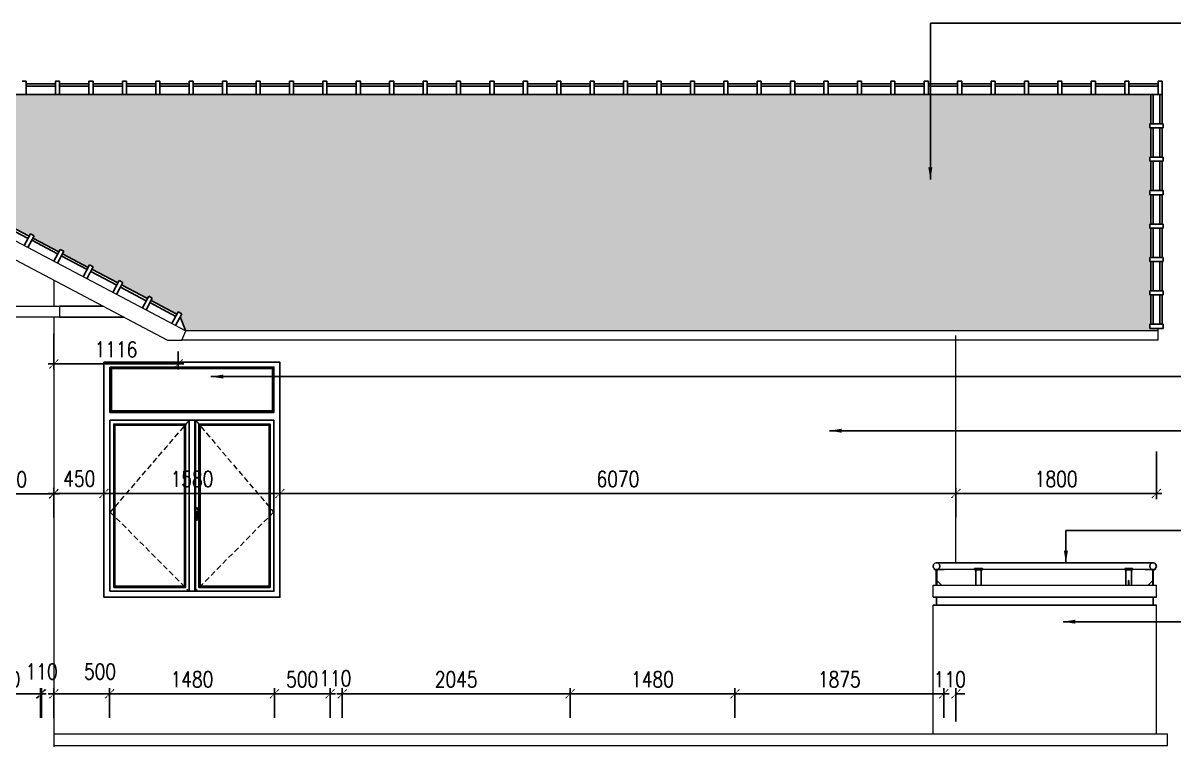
# Model space of a CAD drawing. Header units: millimetres. Extents: x -34806 to 662668, y 63228 to 99452.
# Drawn here: x 329832 to 340167, y 83701 to 90138 of the extents above; entities that cross this region are included whole.
import ezdxf

# ---------------------------------------------------------------- set-up
doc = ezdxf.new("R2010")
doc.units = ezdxf.units.MM
doc.header["$LTSCALE"] = 200
doc.header["$MEASUREMENT"] = 0
doc.header["$PDMODE"] = 3
doc.header["$PDSIZE"] = 50
doc.linetypes.add('HIDDEN', pattern=[0.375, 0.25, -0.125])
doc.layers.get('0').update_dxf_attribs({"color": 95, "linetype": 'CONTINUOUS'})
doc.layers.get('DEFPOINTS').update_dxf_attribs({"linetype": 'CONTINUOUS'})
for name, color, linetype in [('DIM', 1, 'CONTINUOUS'), ('NOITHAT', 32, 'CONTINUOUS'), ('TPTA-Text', 253, 'CONTINUOUS'), ('TPTA-Virtural', 253, 'CONTINUOUS'), ('wood', 254, 'CONTINUOUS')]:
    doc.layers.add(name, color=color, linetype=linetype)
for name, color, linetype, lineweight in [('Interior - Furniture _Pen_No__16', 124, 'CONTINUOUS', 20), ('nep', 4, 'CONTINUOUS', 30), ('thay', 7, 'CONTINUOUS', 18), ('VU', 8, 'HIDDEN', 13)]:
    doc.layers.add(name, color=color, linetype=linetype, lineweight=lineweight)
doc.styles.add('RomanS', font='romans.shx', dxfattribs={"width": 0.8})
doc.dimstyles.new('D1', dxfattribs={"dimtxt": 140, "dimasz": 80, "dimexe": 50, "dimexo": 0, "dimgap": 60, "dimtad": 1, "dimdec": 0, "dimzin": 0, "dimdsep": 46, "dimtxsty": 'RomanS', "dimblk1": 'ARCHTICK', "dimblk2": 'ARCHTICK', "dimsah": 1, "dimcen": 100, "dimdle": 50, "dimclrt": 7, "dimadec": 0, "dimazin": 0, "dimtfac": 0.005, "dimtdec": 0, "dimtix": 1, "dimtofl": 0, "dimtmove": 2, "dimatfit": 3, "dimldrblk": 'ARCHTICK', "dimfxl": 1, "dimtvp": 0.8, "dimtolj": 1, "dimtzin": 0, "dimarcsym": 0})
doc.dimstyles.new('DIM-A3', dxfattribs={"dimscale": 0, "dimtxt": 160, "dimasz": 110, "dimexe": 110, "dimexo": 0, "dimgap": 110, "dimtad": 1, "dimdec": 0, "dimdsep": 46, "dimtxsty": 'RomanS', "dimblk1": 'ARCHTICK', "dimblk2": 'ARCHTICK', "dimsah": 1, "dimcen": 0.09, "dimdle": 110, "dimclrd": 256, "dimclre": 256, "dimclrt": 14, "dimadec": 0, "dimazin": 0, "dimtfac": 1, "dimtdec": 0, "dimtix": 1, "dimtmove": 2, "dimatfit": 3, "dimfxl": 110, "dimtolj": 1, "dimarcsym": 0})

# ---------------------------------------------------------------- blocks, each defined once
blk = doc.blocks.new('_ArchTick')
at = {"layer": 'DIM', "color": 150}
blk.add_lwpolyline([(0.5, 0.5, 0.133, 0, 0), (0, 0, 0, 0.133, 0), (-0.5, -0.5, 0.133, 0.133, 0)], format="xyseb", dxfattribs=at)
blk = doc.blocks.new('*D480')
at = {"layer": 'DEFPOINTS', "color": 0}
for p in [(338099, 84115), (336225, 83900), (338099, 83900)]:
    blk.add_point(p, dxfattribs=at)
at = {"layer": 'DIM', "color": 0, "lineweight": -2}
for p, q in [((336225, 83900), (336225, 84165)), ((338099, 83900), (338099, 84165)), ((336175, 84115), (338149, 84115))]:
    blk.add_line(p, q, dxfattribs=at)
at = {"layer": 'DIM', "color": 0, "lineweight": -2, "xscale": 80, "yscale": 80, "zscale": 80, "rotation": 180}
blk.add_blockref('_ArchTick', (336225, 84115), dxfattribs=at)
at = {"layer": 'DIM', "color": 0, "lineweight": -2, "xscale": 80, "yscale": 80, "zscale": 80}
blk.add_blockref('_ArchTick', (338099, 84115), dxfattribs=at)
at = {"layer": 'DIM', "color": 7, "insert": (337162, 84245), "char_height": 140, "attachment_point": 5, "style": 'RomanS'}
blk.add_mtext('\\A1;1875', dxfattribs=at)
blk = doc.blocks.new('*D481')
at = {"layer": 'DEFPOINTS', "color": 0}
for p in [(332699, 84115), (332699, 83900), (334744, 83900)]:
    blk.add_point(p, dxfattribs=at)
at = {"layer": 'DIM', "color": 0, "lineweight": -2}
for p, q in [((332699, 83900), (332699, 84165)), ((334744, 83900), (334744, 84165)), ((334794, 84115), (332649, 84115))]:
    blk.add_line(p, q, dxfattribs=at)
at = {"layer": 'DIM', "color": 0, "lineweight": -2, "xscale": 80, "yscale": 80, "zscale": 80, "rotation": 180}
blk.add_blockref('_ArchTick', (332699, 84115), dxfattribs=at)
at = {"layer": 'DIM', "color": 0, "lineweight": -2, "xscale": 80, "yscale": 80, "zscale": 80}
blk.add_blockref('_ArchTick', (334744, 84115), dxfattribs=at)
at = {"layer": 'DIM', "color": 7, "insert": (333722, 84245), "char_height": 140, "attachment_point": 5, "style": 'RomanS'}
blk.add_mtext('\\A1;2045', dxfattribs=at)
blk = doc.blocks.new('*D482')
at = {"layer": 'DEFPOINTS', "color": 0}
for p in [(332589, 84115), (332589, 83900), (332699, 83900)]:
    blk.add_point(p, dxfattribs=at)
at = {"layer": 'DIM', "color": 0, "lineweight": -2}
for p, q in [((332589, 83900), (332589, 84165)), ((332699, 83900), (332699, 84165)), ((332589, 84115), (332509, 84115)), ((332699, 84115), (332779, 84115))]:
    blk.add_line(p, q, dxfattribs=at)
at = {"layer": 'DIM', "color": 0, "lineweight": -2, "xscale": 80, "yscale": 80, "zscale": 80}
blk.add_blockref('_ArchTick', (332589, 84115), dxfattribs=at)
at = {"layer": 'DIM', "color": 0, "lineweight": -2, "xscale": 80, "yscale": 80, "zscale": 80, "rotation": 180}
blk.add_blockref('_ArchTick', (332699, 84115), dxfattribs=at)
at = {"layer": 'DIM', "color": 7, "insert": (332637, 84254), "char_height": 140, "attachment_point": 5, "style": 'RomanS'}
blk.add_mtext('\\A1;110', dxfattribs=at)
blk = doc.blocks.new('*D483')
at = {"layer": 'DEFPOINTS', "color": 0}
for p in [(332089, 84115), (332089, 83900), (332589, 83900)]:
    blk.add_point(p, dxfattribs=at)
at = {"layer": 'DIM', "color": 0, "lineweight": -2}
for p, q in [((332089, 83900), (332089, 84165)), ((332589, 83900), (332589, 84165)), ((332639, 84115), (332039, 84115))]:
    blk.add_line(p, q, dxfattribs=at)
at = {"layer": 'DIM', "color": 0, "lineweight": -2, "xscale": 80, "yscale": 80, "zscale": 80, "rotation": 180}
blk.add_blockref('_ArchTick', (332089, 84115), dxfattribs=at)
at = {"layer": 'DIM', "color": 0, "lineweight": -2, "xscale": 80, "yscale": 80, "zscale": 80}
blk.add_blockref('_ArchTick', (332589, 84115), dxfattribs=at)
at = {"layer": 'DIM', "color": 7, "insert": (332339, 84245), "char_height": 140, "attachment_point": 5, "style": 'RomanS'}
blk.add_mtext('\\A1;500', dxfattribs=at)
blk = doc.blocks.new('*D484')
at = {"layer": 'DEFPOINTS', "color": 0}
for p in [(330609, 84115), (330609, 83900), (332089, 83900)]:
    blk.add_point(p, dxfattribs=at)
at = {"layer": 'DIM', "color": 0, "lineweight": -2}
for p, q in [((330609, 83900), (330609, 84165)), ((332089, 83900), (332089, 84165)), ((332139, 84115), (330559, 84115))]:
    blk.add_line(p, q, dxfattribs=at)
at = {"layer": 'DIM', "color": 0, "lineweight": -2, "xscale": 80, "yscale": 80, "zscale": 80, "rotation": 180}
blk.add_blockref('_ArchTick', (330609, 84115), dxfattribs=at)
at = {"layer": 'DIM', "color": 0, "lineweight": -2, "xscale": 80, "yscale": 80, "zscale": 80}
blk.add_blockref('_ArchTick', (332089, 84115), dxfattribs=at)
at = {"layer": 'DIM', "color": 7, "insert": (331349, 84245), "char_height": 140, "attachment_point": 5, "style": 'RomanS'}
blk.add_mtext('\\A1;1480', dxfattribs=at)
blk = doc.blocks.new('*D485')
at = {"layer": 'DEFPOINTS', "color": 0}
for p in [(330109, 84115), (330109, 83900), (330610, 83900)]:
    blk.add_point(p, dxfattribs=at)
at = {"layer": 'DIM', "color": 0, "lineweight": -2}
for p, q in [((330109, 83900), (330109, 84165)), ((330610, 83900), (330610, 84165)), ((330660, 84115), (330059, 84115))]:
    blk.add_line(p, q, dxfattribs=at)
at = {"layer": 'DIM', "color": 0, "lineweight": -2, "xscale": 80, "yscale": 80, "zscale": 80, "rotation": 180}
blk.add_blockref('_ArchTick', (330109, 84115), dxfattribs=at)
at = {"layer": 'DIM', "color": 0, "lineweight": -2, "xscale": 80, "yscale": 80, "zscale": 80}
blk.add_blockref('_ArchTick', (330610, 84115), dxfattribs=at)
at = {"layer": 'DIM', "color": 7, "insert": (330524, 84315), "char_height": 140, "attachment_point": 5, "style": 'RomanS'}
blk.add_mtext('\\A1;500', dxfattribs=at)
blk = doc.blocks.new('*D486')
at = {"layer": 'DEFPOINTS', "color": 0}
for p in [(329999, 84115), (329999, 83900), (330109, 83900)]:
    blk.add_point(p, dxfattribs=at)
at = {"layer": 'DIM', "color": 0, "lineweight": -2}
for p, q in [((329999, 83900), (329999, 84165)), ((330109, 83900), (330109, 84165)), ((329999, 84115), (329919, 84115)), ((330109, 84115), (330189, 84115))]:
    blk.add_line(p, q, dxfattribs=at)
at = {"layer": 'DIM', "color": 0, "lineweight": -2, "xscale": 80, "yscale": 80, "zscale": 80}
blk.add_blockref('_ArchTick', (329999, 84115), dxfattribs=at)
at = {"layer": 'DIM', "color": 0, "lineweight": -2, "xscale": 80, "yscale": 80, "zscale": 80, "rotation": 180}
blk.add_blockref('_ArchTick', (330109, 84115), dxfattribs=at)
at = {"layer": 'DIM', "color": 7, "insert": (329999, 84315), "char_height": 140, "attachment_point": 5, "style": 'RomanS'}
blk.add_mtext('\\A1;110', dxfattribs=at)
blk = doc.blocks.new('*D495')
at = {"layer": 'DEFPOINTS', "color": 0}
for p in [(338209, 84115), (338099, 83900), (338209, 83867)]:
    blk.add_point(p, dxfattribs=at)
at = {"layer": 'DIM', "color": 0, "lineweight": -2}
for p, q in [((338099, 83900), (338099, 84165)), ((338209, 83867), (338209, 84165)), ((338099, 84115), (338019, 84115)), ((338209, 84115), (338289, 84115))]:
    blk.add_line(p, q, dxfattribs=at)
at = {"layer": 'DIM', "color": 0, "lineweight": -2, "xscale": 80, "yscale": 80, "zscale": 80}
blk.add_blockref('_ArchTick', (338099, 84115), dxfattribs=at)
at = {"layer": 'DIM', "color": 0, "lineweight": -2, "xscale": 80, "yscale": 80, "zscale": 80, "rotation": 180}
blk.add_blockref('_ArchTick', (338209, 84115), dxfattribs=at)
at = {"layer": 'DIM', "color": 7, "insert": (338154, 84245), "char_height": 140, "attachment_point": 5, "style": 'RomanS'}
blk.add_mtext('\\A1;110', dxfattribs=at)
blk = doc.blocks.new('*D496')
at = {"layer": 'DEFPOINTS', "color": 0}
for p in [(332139, 85914), (332139, 85698), (338209, 85698)]:
    blk.add_point(p, dxfattribs=at)
at = {"layer": 'DIM', "color": 0, "lineweight": -2}
for p, q in [((338259, 85914), (332089, 85914)), ((332139, 85698), (332139, 85964)), ((338209, 85698), (338209, 85964))]:
    blk.add_line(p, q, dxfattribs=at)
at = {"layer": 'DIM', "color": 0, "lineweight": -2, "xscale": 80, "yscale": 80, "zscale": 80, "rotation": 180}
blk.add_blockref('_ArchTick', (332139, 85914), dxfattribs=at)
at = {"layer": 'DIM', "color": 0, "lineweight": -2, "xscale": 80, "yscale": 80, "zscale": 80}
blk.add_blockref('_ArchTick', (338209, 85914), dxfattribs=at)
at = {"layer": 'DIM', "color": 7, "insert": (335174, 86044), "char_height": 140, "attachment_point": 5, "style": 'RomanS'}
blk.add_mtext('\\A1;6070', dxfattribs=at)
blk = doc.blocks.new('*D497')
at = {"layer": 'DEFPOINTS', "color": 0}
for p in [(330559, 85914), (330559, 85698), (332139, 85698)]:
    blk.add_point(p, dxfattribs=at)
at = {"layer": 'DIM', "color": 0, "lineweight": -2}
for p, q in [((332189, 85914), (330509, 85914)), ((330559, 85698), (330559, 85964)), ((332139, 85698), (332139, 85964))]:
    blk.add_line(p, q, dxfattribs=at)
at = {"layer": 'DIM', "color": 0, "lineweight": -2, "xscale": 80, "yscale": 80, "zscale": 80, "rotation": 180}
blk.add_blockref('_ArchTick', (330559, 85914), dxfattribs=at)
at = {"layer": 'DIM', "color": 0, "lineweight": -2, "xscale": 80, "yscale": 80, "zscale": 80}
blk.add_blockref('_ArchTick', (332139, 85914), dxfattribs=at)
at = {"layer": 'DIM', "color": 7, "insert": (331349, 86044), "char_height": 140, "attachment_point": 5, "style": 'RomanS'}
blk.add_mtext('\\A1;1580', dxfattribs=at)
blk = doc.blocks.new('*D498')
at = {"layer": 'DEFPOINTS', "color": 0}
for p in [(330109, 85914), (330109, 85698), (330559, 85698)]:
    blk.add_point(p, dxfattribs=at)
at = {"layer": 'DIM', "color": 0, "lineweight": -2}
for p, q in [((330609, 85914), (330059, 85914)), ((330109, 85698), (330109, 85964)), ((330559, 85698), (330559, 85964))]:
    blk.add_line(p, q, dxfattribs=at)
at = {"layer": 'DIM', "color": 0, "lineweight": -2, "xscale": 80, "yscale": 80, "zscale": 80, "rotation": 180}
blk.add_blockref('_ArchTick', (330109, 85914), dxfattribs=at)
at = {"layer": 'DIM', "color": 0, "lineweight": -2, "xscale": 80, "yscale": 80, "zscale": 80}
blk.add_blockref('_ArchTick', (330559, 85914), dxfattribs=at)
at = {"layer": 'DIM', "color": 7, "insert": (330337, 86047), "char_height": 140, "attachment_point": 5, "style": 'RomanS'}
blk.add_mtext('\\A1;450', dxfattribs=at)
blk = doc.blocks.new('*D505')
at = {"layer": 'DEFPOINTS', "color": 0}
for p in [(340009, 86290), (338209, 85881), (340009, 85914)]:
    blk.add_point(p, dxfattribs=at)
at = {"layer": 'DIM', "color": 0, "lineweight": -2}
for p, q in [((340009, 86290), (340009, 85864)), ((338159, 85914), (340059, 85914)), ((338209, 85881), (338209, 85964))]:
    blk.add_line(p, q, dxfattribs=at)
at = {"layer": 'DIM', "color": 0, "lineweight": -2, "xscale": 80, "yscale": 80, "zscale": 80, "rotation": 180}
blk.add_blockref('_ArchTick', (338209, 85914), dxfattribs=at)
at = {"layer": 'DIM', "color": 0, "lineweight": -2, "xscale": 80, "yscale": 80, "zscale": 80}
blk.add_blockref('_ArchTick', (340009, 85914), dxfattribs=at)
at = {"layer": 'DIM', "color": 7, "insert": (339109, 86044), "char_height": 140, "attachment_point": 5, "style": 'RomanS'}
blk.add_mtext('\\A1;1800', dxfattribs=at)
blk = doc.blocks.new('*D513')
at = {"layer": 'DEFPOINTS', "color": 0}
for p in [(329339, 84115), (329989, 83900), (329339, 83750)]:
    blk.add_point(p, dxfattribs=at)
at = {"layer": 'DIM', "color": 0, "lineweight": -2}
for p, q in [((329339, 83750), (329339, 84165)), ((329989, 83900), (329989, 84165)), ((330039, 84115), (329289, 84115))]:
    blk.add_line(p, q, dxfattribs=at)
at = {"layer": 'DIM', "color": 0, "lineweight": -2, "xscale": 80, "yscale": 80, "zscale": 80, "rotation": 180}
blk.add_blockref('_ArchTick', (329339, 84115), dxfattribs=at)
at = {"layer": 'DIM', "color": 0, "lineweight": -2, "xscale": 80, "yscale": 80, "zscale": 80}
blk.add_blockref('_ArchTick', (329989, 84115), dxfattribs=at)
at = {"layer": 'DIM', "color": 7, "insert": (329664, 84245), "char_height": 140, "attachment_point": 5, "style": 'RomanS'}
blk.add_mtext('\\A1;650', dxfattribs=at)
blk = doc.blocks.new('*D809')
at = {"layer": 'DEFPOINTS', "color": 0}
for p in [(334744, 84115), (334744, 83900), (336225, 83900)]:
    blk.add_point(p, dxfattribs=at)
at = {"layer": 'DIM', "color": 0, "lineweight": -2}
for p, q in [((334744, 83900), (334744, 84165)), ((336225, 83900), (336225, 84165)), ((336275, 84115), (334694, 84115))]:
    blk.add_line(p, q, dxfattribs=at)
at = {"layer": 'DIM', "color": 0, "lineweight": -2, "xscale": 80, "yscale": 80, "zscale": 80, "rotation": 180}
blk.add_blockref('_ArchTick', (334744, 84115), dxfattribs=at)
at = {"layer": 'DIM', "color": 0, "lineweight": -2, "xscale": 80, "yscale": 80, "zscale": 80}
blk.add_blockref('_ArchTick', (336225, 84115), dxfattribs=at)
at = {"layer": 'DIM', "color": 7, "insert": (335484, 84245), "char_height": 140, "attachment_point": 5, "style": 'RomanS'}
blk.add_mtext('\\A1;1480', dxfattribs=at)
blk = doc.blocks.new('*D817')
at = {"layer": 'DEFPOINTS', "color": 0}
for p in [(329339, 85910), (329339, 85698), (330109, 85698)]:
    blk.add_point(p, dxfattribs=at)
at = {"layer": 'DIM', "color": 0, "lineweight": -2}
for p, q in [((330159, 85910), (329289, 85910)), ((329339, 85698), (329339, 85960)), ((330109, 85698), (330109, 85960))]:
    blk.add_line(p, q, dxfattribs=at)
at = {"layer": 'DIM', "color": 0, "lineweight": -2, "xscale": 80, "yscale": 80, "zscale": 80, "rotation": 180}
blk.add_blockref('_ArchTick', (329339, 85910), dxfattribs=at)
at = {"layer": 'DIM', "color": 0, "lineweight": -2, "xscale": 80, "yscale": 80, "zscale": 80}
blk.add_blockref('_ArchTick', (330109, 85910), dxfattribs=at)
at = {"layer": 'DIM', "color": 7, "insert": (329724, 86040), "char_height": 140, "attachment_point": 5, "style": 'RomanS'}
blk.add_mtext('\\A1;770', dxfattribs=at)
blk = doc.blocks.new('*D819')
at = {"layer": 'DEFPOINTS', "color": 0}
for p in [(330109, 87351), (331225, 87189), (330109, 87077)]:
    blk.add_point(p, dxfattribs=at)
at = {"layer": 'DIM', "color": 0, "lineweight": -2}
for p, q in [((330109, 87351), (330109, 87027)), ((331225, 87189), (331225, 87027)), ((331275, 87077), (330059, 87077))]:
    blk.add_line(p, q, dxfattribs=at)
at = {"layer": 'DIM', "color": 0, "lineweight": -2, "xscale": 80, "yscale": 80, "zscale": 80, "rotation": 180}
blk.add_blockref('_ArchTick', (330109, 87077), dxfattribs=at)
at = {"layer": 'DIM', "color": 0, "lineweight": -2, "xscale": 80, "yscale": 80, "zscale": 80}
blk.add_blockref('_ArchTick', (331225, 87077), dxfattribs=at)
at = {"layer": 'DIM', "color": 7, "insert": (330667, 87207), "char_height": 140, "attachment_point": 5, "style": 'RomanS'}
blk.add_mtext('\\A1;1116', dxfattribs=at)

msp = doc.modelspace()

# ---------------------------------------------------------------- hatches: boundary and pattern name
h = msp.add_hatch()
h.set_pattern_fill('AR-RSHKE', color=256, scale=15, style=0)
h.set_pattern_definition([(0, (-3461.1, -114145.37), (382.5, 180), [90, -75, 105, -45, 135, -60]), (0, (-3371.1, -114137.87), (382.5, 180), [75, -285, 60, -90]), (0, (-3191.1, -114156.62), (382.5, 180), [45, -465]), (90, (-3461.11, -114145.37), (-127.5, 180), [172.5, -547.5]), (90, (-3371.11, -114145.37), (-127.5, 180), [168.75, -551.25]), (90, (-3296.11, -114145.37), (-127.5, 180), [157.5, -562.5]), (90, (-3191.11, -114156.62), (-127.5, 180), [172.5, -547.5]), (90, (-3146.11, -114156.62), (-127.5, 180), [172.5, -547.5]), (90, (-3011.11, -114145.37), (-127.5, 180), [165, -555])])
h.paths.add_polyline_path([(339958, 88296.6), (339949.6, 88296.6), (339949.6, 88333.6), (339958, 88333.6), (339958, 88596.6), (339949.6, 88596.6), (339949.6, 88633.6), (339958, 88633.6), (339958, 88896.6), (339949.6, 88896.6), (339949.6, 88933.6), (339958, 88933.6), (339958, 89196.6), (339949.6, 89196.6), (339949.6, 89233.6), (339958, 89233.6), (339958, 89496.5), (324599.4, 89495.6), (320591.6, 87380.4), (320591.6, 87373.3), (325803.7, 87373.3), (325805.3, 87374.1), (325855.7, 87498.9), (325840.1, 87528.6), (325872.9, 87545.9), (325884.4, 87524), (326116.9, 87646.8), (326105.4, 87668.6), (326138.2, 87685.9), (326149.7, 87664), (326382.3, 87786.8), (326370.7, 87808.6), (326403.5, 87825.9), (326415, 87804.1), (326647.6, 87926.8), (326636, 87948.6), (326668.8, 87965.9), (326680.3, 87944.1), (326912.9, 88066.8), (326901.4, 88088.7), (326934.1, 88106), (326945.7, 88084.1), (327178.2, 88206.9), (327166.7, 88228.7), (327199.4, 88246), (327211, 88224.1), (327443.5, 88346.9), (327432, 88368.7), (327464.8, 88386), (327476.3, 88364.2), (327708.8, 88486.9), (327697.3, 88508.7), (327730.1, 88526), (327741.6, 88504.2), (327974.2, 88626.9), (327962.6, 88648.8), (327995.4, 88666.1), (328006.9, 88644.2), (328239.5, 88767), (328227.9, 88788.8), (328260.7, 88806.1), (328272.2, 88784.2), (328504.8, 88907), (328493.3, 88928.8), (328526, 88946.1), (328549.4, 88901.8), (328572.8, 88946.1), (328605.6, 88928.8), (328594.1, 88907), (328826.6, 88784.2), (328838.1, 88806.1), (328870.9, 88788.8), (328859.4, 88767), (329091.9, 88644.2), (329103.5, 88666.1), (329136.2, 88648.8), (329124.7, 88626.9), (329357.3, 88504.2), (329368.8, 88526), (329401.5, 88508.7), (329390, 88486.9), (329622.6, 88364.2), (329634.1, 88386), (329666.9, 88368.7), (329655.3, 88346.9), (329887.9, 88224.1), (329899.4, 88246), (329932.2, 88228.7), (329920.7, 88206.9), (330153.2, 88084.1), (330164.7, 88106), (330197.5, 88088.7), (330186, 88066.8), (330418.5, 87944.1), (330430, 87965.9), (330462.8, 87948.6), (330451.3, 87926.8), (330683.8, 87804.1), (330695.4, 87825.9), (330728.1, 87808.6), (330716.6, 87786.8), (330949.2, 87664), (330960.7, 87685.9), (330993.4, 87668.6), (330981.9, 87646.8), (331214.5, 87524), (331226, 87545.9), (331258.8, 87528.6), (331243.1, 87498.9), (331293.6, 87374.1), (331295.2, 87373.3), (340024.4, 87373.3), (340024.4, 87396.6), (339949.6, 87396.6), (339949.6, 87433.6), (339958, 87433.6), (339958, 87696.6), (339949.6, 87696.6), (339949.6, 87733.6), (339958, 87733.6), (339958, 87996.6), (339949.6, 87996.6), (339949.6, 88033.6), (339958, 88033.6)])

# ---------------------------------------------------------------- linework, layer by layer
for p, q in [((330159.4, 87596.4), (330551, 87596.4)), ((330159.4, 87496.4), (330740.5, 87496.4)), ((331243.1, 87498.9), (331294.5, 87371.8))]:
    msp.add_line(p, q)
at = {"layer": 'Interior - Furniture _Pen_No__16', "linetype": 'Continuous'}
for p, q in [((339724.4, 85240.7), (339724.4, 85240.6)), ((339724.4, 85240.6), (339724.4, 85237.8))]:
    msp.add_line(p, q, dxfattribs=at)
at = {"layer": 'nep', "ltscale": 0.5}
for p, q in [((331386.4, 85740.9), (331386.4, 85727.1)), ((331386.6, 85726.4), (331388.4, 85722.8)), ((331388.6, 85722.2), (331388.6, 85680.6)), ((331398.8, 85722.2), (331398.8, 85680.6)), ((331400.8, 85726.4), (331398.9, 85722.8)), ((331400.9, 85740.9), (331400.9, 85727.1))]:
    msp.add_line(p, q, dxfattribs=at)
for points in [[(331382.4, 85733.6), (331382.4, 85771.6)], [(331382.4, 85710.1), (331382.4, 85733.6)], [(331404.9, 85771.6), (331404.9, 85710.1)]]:
    msp.add_lwpolyline(points, dxfattribs=at)
msp.add_circle((331393.7, 85740.9), 2.05, dxfattribs=at)
for centre, radius, start, end in [((331393.7, 85771.6), 11.3, 0, 180), ((331393.7, 85710.1), 11.3, 180, 243.1549), ((331393.7, 85740.9), 9.72, 318.25899, 221.74101), ((331393.7, 85740.9), 7.25, 0, 180), ((331387.8, 85727.1), 1.4, 180, 207.19267), ((331393.7, 85740.9), 9.72, 318.25899, 131.74101), ((331387.2, 85722.2), 1.4, 0, 27.19267), ((331393.7, 85680.6), 5.09, 180, 0), ((331400.2, 85722.2), 1.4, 152.80733, 180), ((331393.7, 85710.1), 11.3, 296.8451, 0), ((331399.5, 85727.1), 1.4, 332.80733, 0)]:
    msp.add_arc(centre, radius, start, end, dxfattribs=at)
at = {"layer": 'NOITHAT'}
for p, q in [((329861.4, 89616.9), (329824.4, 89616.9)), ((329861.4, 89496.6), (329861.4, 89616.9)), ((330161.4, 89616.9), (330124.4, 89616.9)), ((330161.4, 89496.6), (330161.4, 89616.9)), ((330461.4, 89616.9), (330424.4, 89616.9)), ((330461.4, 89496.6), (330461.4, 89616.9)), ((330461.4, 89496.6), (330461.4, 89616.9)), ((330761.4, 89616.9), (330724.4, 89616.9)), ((330761.4, 89496.6), (330761.4, 89616.9)), ((331061.4, 89616.9), (331024.4, 89616.9)), ((331061.4, 89496.6), (331061.4, 89616.9)), ((331361.4, 89616.9), (331324.4, 89616.9)), ((331361.4, 89496.6), (331361.4, 89616.9)), ((331661.4, 89616.9), (331624.4, 89616.9)), ((331661.4, 89496.6), (331661.4, 89616.9)), ((331961.4, 89616.9), (331924.4, 89616.9)), ((331961.4, 89496.6), (331961.4, 89616.9)), ((332261.4, 89616.9), (332224.4, 89616.9)), ((332261.4, 89496.6), (332261.4, 89616.9)), ((332561.4, 89616.9), (332524.4, 89616.9)), ((332561.4, 89496.6), (332561.4, 89616.9)), ((332861.4, 89616.9), (332824.4, 89616.9)), ((332861.4, 89496.6), (332861.4, 89616.9)), ((333161.4, 89616.9), (333124.4, 89616.9)), ((333161.4, 89496.6), (333161.4, 89616.9)), ((333461.4, 89616.9), (333424.4, 89616.9)), ((333461.4, 89496.6), (333461.4, 89616.9)), ((333461.4, 89496.6), (333461.4, 89616.9)), ((333761.4, 89616.9), (333724.4, 89616.9)), ((333761.4, 89496.6), (333761.4, 89616.9)), ((334061.4, 89616.9), (334024.4, 89616.9)), ((334061.4, 89496.6), (334061.4, 89616.9)), ((334361.4, 89616.9), (334324.4, 89616.9)), ((334361.4, 89496.6), (334361.4, 89616.9)), ((334661.4, 89616.9), (334624.4, 89616.9)), ((334661.4, 89496.6), (334661.4, 89616.9)), ((334961.4, 89616.9), (334924.4, 89616.9)), ((334961.4, 89496.6), (334961.4, 89616.9)), ((335261.4, 89616.9), (335224.4, 89616.9)), ((335261.4, 89496.6), (335261.4, 89616.9)), ((335561.4, 89616.9), (335524.4, 89616.9)), ((335561.4, 89496.6), (335561.4, 89616.9)), ((335861.4, 89616.9), (335824.4, 89616.9)), ((335861.4, 89496.6), (335861.4, 89616.9)), ((336161.4, 89616.9), (336124.4, 89616.9)), ((336161.4, 89496.6), (336161.4, 89616.9)), ((336461.4, 89616.9), (336424.4, 89616.9)), ((336461.4, 89496.6), (336461.4, 89616.9)), ((336461.4, 89496.6), (336461.4, 89616.9)), ((336761.4, 89616.9), (336724.4, 89616.9)), ((336761.4, 89496.6), (336761.4, 89616.9)), ((337061.4, 89616.9), (337024.4, 89616.9)), ((337061.4, 89496.6), (337061.4, 89616.9)), ((337361.4, 89616.9), (337324.4, 89616.9)), ((337361.4, 89496.6), (337361.4, 89616.9)), ((337661.4, 89616.9), (337624.4, 89616.9)), ((337661.4, 89496.6), (337661.4, 89616.9)), ((337961.4, 89616.9), (337924.4, 89616.9)), ((337961.4, 89496.6), (337961.4, 89616.9)), ((338261.4, 89616.9), (338224.4, 89616.9)), ((338261.4, 89496.6), (338261.4, 89616.9)), ((338561.4, 89616.9), (338524.4, 89616.9)), ((338561.4, 89496.6), (338561.4, 89616.9)), ((338861.4, 89616.9), (338824.4, 89616.9)), ((338861.4, 89496.6), (338861.4, 89616.9)), ((339161.4, 89616.9), (339124.4, 89616.9)), ((339161.4, 89496.6), (339161.4, 89616.9)), ((339461.4, 89616.9), (339424.4, 89616.9)), ((339461.4, 89496.6), (339461.4, 89616.9)), ((339761.4, 89616.9), (339724.4, 89616.9)), ((339761.4, 89496.6), (339761.4, 89616.9)), ((340061.4, 89616.9), (340024.4, 89616.9)), ((340061.4, 89496.6), (340061.4, 89616.9)), ((330124.4, 89592.2), (329861.4, 89592.2)), ((330124.4, 89570.3), (329861.4, 89570.3)), ((330424.4, 89592.2), (330161.4, 89592.2)), ((330424.4, 89570.3), (330161.4, 89570.3)), ((330724.4, 89592.2), (330461.4, 89592.2)), ((330724.4, 89570.3), (330461.4, 89570.3)), ((331024.4, 89592.2), (330761.4, 89592.2)), ((331024.4, 89570.3), (330761.4, 89570.3)), ((331324.4, 89592.2), (331061.4, 89592.2)), ((331324.4, 89570.3), (331061.4, 89570.3)), ((331624.4, 89592.2), (331361.4, 89592.2)), ((331624.4, 89570.3), (331361.4, 89570.3)), ((331924.4, 89592.2), (331661.4, 89592.2)), ((331924.4, 89570.3), (331661.4, 89570.3)), ((332224.4, 89592.2), (331961.4, 89592.2)), ((332224.4, 89570.3), (331961.4, 89570.3)), ((332524.4, 89592.2), (332261.4, 89592.2)), ((332524.4, 89570.3), (332261.4, 89570.3)), ((332824.4, 89592.2), (332561.4, 89592.2)), ((332824.4, 89570.3), (332561.4, 89570.3)), ((333124.4, 89592.2), (332861.4, 89592.2)), ((333124.4, 89570.3), (332861.4, 89570.3)), ((333424.4, 89592.2), (333161.4, 89592.2)), ((333424.4, 89570.3), (333161.4, 89570.3)), ((333724.4, 89592.2), (333461.4, 89592.2)), ((333724.4, 89570.3), (333461.4, 89570.3)), ((334024.4, 89592.2), (333761.4, 89592.2)), ((334024.4, 89570.3), (333761.4, 89570.3)), ((334324.4, 89592.2), (334061.4, 89592.2)), ((334324.4, 89570.3), (334061.4, 89570.3)), ((334624.4, 89592.2), (334361.4, 89592.2)), ((334624.4, 89570.3), (334361.4, 89570.3)), ((334924.4, 89592.2), (334661.4, 89592.2)), ((334924.4, 89570.3), (334661.4, 89570.3)), ((335224.4, 89592.2), (334961.4, 89592.2)), ((335224.4, 89570.3), (334961.4, 89570.3)), ((335524.4, 89592.2), (335261.4, 89592.2)), ((335524.4, 89570.3), (335261.4, 89570.3)), ((335824.4, 89592.2), (335561.4, 89592.2)), ((335824.4, 89570.3), (335561.4, 89570.3)), ((336124.4, 89592.2), (335861.4, 89592.2)), ((336124.4, 89570.3), (335861.4, 89570.3)), ((336424.4, 89592.2), (336161.4, 89592.2)), ((336424.4, 89570.3), (336161.4, 89570.3)), ((336724.4, 89592.2), (336461.4, 89592.2)), ((336724.4, 89570.3), (336461.4, 89570.3)), ((337024.4, 89592.2), (336761.4, 89592.2)), ((337024.4, 89570.3), (336761.4, 89570.3)), ((337324.4, 89592.2), (337061.4, 89592.2)), ((337324.4, 89570.3), (337061.4, 89570.3)), ((337624.4, 89592.2), (337361.4, 89592.2)), ((337624.4, 89570.3), (337361.4, 89570.3)), ((337924.4, 89592.2), (337661.4, 89592.2)), ((337924.4, 89570.3), (337661.4, 89570.3)), ((338224.4, 89592.2), (337961.4, 89592.2)), ((338224.4, 89570.3), (337961.4, 89570.3)), ((338524.4, 89592.2), (338261.4, 89592.2)), ((338524.4, 89570.3), (338261.4, 89570.3)), ((338824.4, 89592.2), (338561.4, 89592.2)), ((338824.4, 89570.3), (338561.4, 89570.3)), ((339124.4, 89592.2), (338861.4, 89592.2)), ((339124.4, 89570.3), (338861.4, 89570.3)), ((339424.4, 89592.2), (339161.4, 89592.2)), ((339424.4, 89570.3), (339161.4, 89570.3)), ((339724.4, 89592.2), (339461.4, 89592.2)), ((339724.4, 89570.3), (339461.4, 89570.3)), ((340024.4, 89592.2), (339761.4, 89592.2)), ((340024.4, 89570.3), (339761.4, 89570.3)), ((339958, 89233.6), (339958, 89496.6)), ((339980, 89233.6), (339980, 89496.6)), ((340039.5, 89233.6), (340039.5, 89496.6)), ((340061.4, 89233.6), (340061.4, 89496.6)), ((339949.6, 89196.6), (339949.6, 89233.6)), ((339949.6, 89196.6), (340069.9, 89196.6)), ((339958, 88933.6), (339958, 89196.6)), ((339980, 88933.6), (339980, 89196.6)), ((340039.5, 88933.6), (340039.5, 89196.6)), ((340061.4, 88933.6), (340061.4, 89196.6)), ((340069.9, 89196.6), (340069.9, 89233.6)), ((339949.6, 88896.6), (339949.6, 88933.6)), ((339949.6, 88896.6), (340069.9, 88896.6)), ((339958, 88633.6), (339958, 88896.6)), ((339980, 88633.6), (339980, 88896.6)), ((340039.5, 88633.6), (340039.5, 88896.6)), ((340061.4, 88633.6), (340061.4, 88896.6)), ((340069.9, 88896.6), (340069.9, 88933.6)), ((339949.6, 88596.6), (339949.6, 88633.6)), ((339949.6, 88596.6), (340069.9, 88596.6)), ((339958, 88333.6), (339958, 88596.6)), ((339980, 88333.6), (339980, 88596.6)), ((340039.5, 88333.6), (340039.5, 88596.6)), ((340061.4, 88333.6), (340061.4, 88596.6)), ((340069.9, 88596.6), (340069.9, 88633.6)), ((329645.1, 88327.5), (329877.7, 88204.8)), ((329655.3, 88346.9), (329887.9, 88224.1)), ((339949.6, 88296.6), (339949.6, 88333.6)), ((339949.6, 88296.6), (340069.9, 88296.6)), ((339958, 88033.6), (339958, 88296.6)), ((339980, 88033.6), (339980, 88296.6)), ((340039.5, 88033.6), (340039.5, 88296.6)), ((340061.4, 88033.6), (340061.4, 88296.6)), ((340069.9, 88296.6), (340069.9, 88333.6)), ((329843.2, 88139.6), (329899.4, 88246)), ((329899.4, 88246), (329932.2, 88228.7)), ((329910.4, 88187.5), (330143, 88064.7)), ((329920.7, 88206.9), (330153.2, 88084.1)), ((330108.6, 87999.5), (330164.7, 88106)), ((330164.7, 88106), (330197.5, 88088.7)), ((330186, 88066.8), (330418.5, 87944.1)), ((330175.7, 88047.5), (330408.3, 87924.7)), ((330373.9, 87859.5), (330430, 87965.9)), ((330430, 87965.9), (330462.8, 87948.6)), ((339949.6, 87996.6), (339949.6, 88033.6)), ((339949.6, 87996.6), (340069.9, 87996.6)), ((339958, 87733.6), (339958, 87996.6)), ((339980, 87733.6), (339980, 87996.6)), ((340039.5, 87733.6), (340039.5, 87996.6)), ((340061.4, 87733.6), (340061.4, 87996.6)), ((340069.9, 87996.6), (340069.9, 88033.6)), ((330441.1, 87907.4), (330673.6, 87784.7)), ((330451.3, 87926.8), (330683.8, 87804.1)), ((330639.2, 87719.5), (330695.4, 87825.9)), ((330695.4, 87825.9), (330728.1, 87808.6)), ((330706.4, 87767.4), (330938.9, 87644.7)), ((330716.6, 87786.8), (330949.2, 87664)), ((330904.5, 87579.5), (330960.7, 87685.9)), ((330960.7, 87685.9), (330993.4, 87668.6)), ((330981.9, 87646.8), (331214.5, 87524)), ((339949.6, 87696.6), (339949.6, 87733.6)), ((339949.6, 87696.6), (340069.9, 87696.6)), ((339958, 87433.6), (339958, 87696.6)), ((339980, 87433.6), (339980, 87696.6)), ((340039.5, 87433.6), (340039.5, 87696.6)), ((340061.4, 87433.6), (340061.4, 87696.6)), ((340069.9, 87696.6), (340069.9, 87733.6)), ((330971.7, 87627.4), (331204.2, 87504.6)), ((331169.8, 87439.4), (331226, 87545.9)), ((331169.8, 87439.4), (331226, 87545.9)), ((331226, 87545.9), (331258.8, 87528.6)), ((339949.6, 87396.6), (339949.6, 87433.6)), ((340069.9, 87396.6), (340069.9, 87433.6)), ((339949.6, 87396.6), (340069.9, 87396.6))]:
    msp.add_line(p, q, dxfattribs=at)
for points in [[(330124.4, 89496.6), (330124.4, 89616.9)], [(330424.4, 89496.6), (330424.4, 89616.9)], [(330724.4, 89496.6), (330724.4, 89616.9)], [(331024.4, 89496.6), (331024.4, 89616.9)], [(331324.4, 89496.6), (331324.4, 89616.9)], [(331624.4, 89496.6), (331624.4, 89616.9)], [(331924.4, 89496.6), (331924.4, 89616.9)], [(332224.4, 89496.6), (332224.4, 89616.9)], [(332524.4, 89496.6), (332524.4, 89616.9)], [(332824.4, 89496.6), (332824.4, 89616.9)], [(333124.4, 89496.6), (333124.4, 89616.9)], [(333424.4, 89496.6), (333424.4, 89616.9)], [(333724.4, 89496.6), (333724.4, 89616.9)], [(334024.4, 89496.6), (334024.4, 89616.9)], [(334324.4, 89496.6), (334324.4, 89616.9)], [(334624.4, 89496.6), (334624.4, 89616.9)], [(334924.4, 89496.6), (334924.4, 89616.9)], [(335224.4, 89496.6), (335224.4, 89616.9)], [(335524.4, 89496.6), (335524.4, 89616.9)], [(335824.4, 89496.6), (335824.4, 89616.9)], [(336124.4, 89496.6), (336124.4, 89616.9)], [(336424.4, 89496.6), (336424.4, 89616.9)], [(336724.4, 89496.6), (336724.4, 89616.9)], [(337024.4, 89496.6), (337024.4, 89616.9)], [(337324.4, 89496.6), (337324.4, 89616.9)], [(337624.4, 89496.6), (337624.4, 89616.9)], [(337924.4, 89496.6), (337924.4, 89616.9)], [(338224.4, 89496.6), (338224.4, 89616.9)], [(338524.4, 89496.6), (338524.4, 89616.9)], [(338824.4, 89496.6), (338824.4, 89616.9)], [(339124.4, 89496.6), (339124.4, 89616.9)], [(339424.4, 89496.6), (339424.4, 89616.9)], [(339724.4, 89496.6), (339724.4, 89616.9)], [(340024.4, 89496.6), (340024.4, 89616.9)], [(339949.6, 89233.6), (340069.9, 89233.6)], [(339949.6, 88933.6), (340069.9, 88933.6)], [(339949.6, 88633.6), (340069.9, 88633.6)], [(339949.6, 88333.6), (340069.9, 88333.6)], [(329876, 88122.3), (329932.2, 88228.7)], [(330141.3, 87982.3), (330197.5, 88088.7)], [(330406.6, 87842.2), (330462.8, 87948.6)], [(339949.6, 88033.6), (340069.9, 88033.6)], [(330672, 87702.2), (330728.1, 87808.6)], [(330937.3, 87562.2), (330993.4, 87668.6)], [(339949.6, 87733.6), (340069.9, 87733.6)], [(331202.6, 87422.2), (331258.8, 87528.6)], [(339949.6, 87433.6), (340069.9, 87433.6)]]:
    msp.add_lwpolyline(points, dxfattribs=at)
at = {"layer": 'thay'}
for p, q in [((324599.4, 89495.6), (340061.4, 89496.6)), ((330109.4, 87829.5), (330109.4, 87596.4)), ((330109.4, 87496.4), (330109.4, 77092.3)), ((331258.8, 87291.7), (331295.2, 87373.3)), ((340024.3, 87373.3), (331295.2, 87373.3)), ((338209.4, 85291.8), (338209.4, 87331.7)), ((340024.4, 87291.7), (340024.4, 87396.6)), ((340024.4, 87291.7), (340024.4, 87396.6)), ((331128.5, 87291.7), (331258.8, 87291.7)), ((340024.4, 87291.7), (331258.8, 87291.7)), ((332139.4, 87092.3), (332139.4, 84982.3)), ((338376.9, 85231.8), (338020.7, 85231.8)), ((339724.4, 85231.8), (338446.9, 85231.8)), ((339909.4, 85231.8), (339794.4, 85231.8)), ((338004.4, 85091.8), (340009.4, 85091.8)), ((338004.4, 84981.8), (338004.4, 85091.8)), ((340009.4, 84981.8), (340009.4, 85091.8)), ((338034.4, 84911.8), (338034.4, 84981.8)), ((339979.4, 84911.8), (339979.4, 84981.8)), ((338004.4, 83752.3), (338004.4, 84911.8)), ((340009.4, 83752.3), (340009.4, 84911.8))]:
    msp.add_line(p, q, dxfattribs=at)
for points in [[(340061.4, 89496.6), (324599.4, 89495.6), (320578.2, 87373.3)], [(328549.4, 88822.4), (331295.2, 87373.3)], [(328549.4, 88652.8), (331128.5, 87291.7)], [(326939.4, 87596.4), (330159.4, 87596.4)], [(330109.4, 87596.4), (330159.4, 87596.4), (330159.4, 87496.4), (330109.4, 87496.4)], [(330159.4, 87496.4), (326939.4, 87496.4)], [(330559.4, 84982.3), (330559.4, 87092.3)], [(338004.4, 84981.8), (338034.4, 84981.8), (338034.4, 84911.8), (338004.4, 84911.8)], [(340009.4, 84981.8), (339979.4, 84981.8), (339979.4, 84911.8), (340009.4, 84911.8)], [(330109.4, 83652.3), (340109.4, 83652.3), (340109.4, 83752.3), (330109.4, 83752.3)]]:
    msp.add_lwpolyline(points, dxfattribs=at)
at = {"layer": 'TPTA-Virtural'}
for p, q in [((338004.4, 85261.8), (338008.5, 85276.8)), ((338008.5, 85246.8), (338004.4, 85261.8)), ((338008.5, 85276.8), (338019.4, 85287.8)), ((338019.4, 85287.8), (338034.4, 85291.8)), ((339985, 85291.4), (338032.9, 85291.4)), ((338034.4, 85291.8), (338049.4, 85287.8)), ((338049.4, 85287.8), (338060.4, 85276.8)), ((338060.4, 85276.8), (338064.4, 85261.8)), ((338064.4, 85261.8), (338060.4, 85246.8)), ((339953.5, 85276.8), (339949.4, 85261.8)), ((339949.4, 85261.8), (339953.5, 85246.8)), ((339964.4, 85287.8), (339953.5, 85276.8)), ((339979.4, 85291.8), (339964.4, 85287.8)), ((339994.4, 85287.8), (339979.4, 85291.8)), ((340005.4, 85276.8), (339994.4, 85287.8)), ((340009.4, 85261.8), (340005.4, 85276.8)), ((340005.4, 85246.8), (340009.4, 85261.8)), ((338019.4, 85235.9), (338008.5, 85246.8)), ((338010.4, 85237.8), (338013.2, 85240.6)), ((338025.6, 85229), (338010.4, 85237.8)), ((338013.2, 85240.6), (338013.3, 85240.6)), ((338013.3, 85240.6), (338016.7, 85238.6)), ((338034.4, 85231.8), (338019.4, 85235.9)), ((338023.3, 85234.8), (338026.8, 85232.8)), ((338043.2, 85229), (338025.6, 85229)), ((338026.8, 85232.8), (338030.7, 85232.9)), ((338032.4, 85227.8), (338036.4, 85227.8)), ((338032.4, 85091.8), (338032.4, 85227.8)), ((338049.4, 85235.9), (338034.4, 85231.8)), ((338036.4, 85091.8), (338036.4, 85227.8)), ((338038.3, 85232.9), (338042.3, 85232.9)), ((338042.3, 85232.9), (338045.7, 85234.9)), ((338058.5, 85237.8), (338043.2, 85229)), ((338104.4, 85231.8), (338048.2, 85231.8)), ((338060.4, 85246.8), (338049.4, 85235.9)), ((338052.3, 85238.7), (338055.7, 85240.7)), ((338055.7, 85240.7), (338055.6, 85240.6)), ((338055.6, 85240.6), (338058.5, 85237.8)), ((338376.9, 85240.7), (338376.9, 85240.6)), ((338446.9, 85240.7), (338376.9, 85240.7)), ((338376.9, 85240.6), (338376.9, 85237.8)), ((338446.9, 85240.6), (338376.9, 85240.6)), ((338376.9, 85237.8), (338376.9, 85229)), ((338446.9, 85229), (338376.9, 85229)), ((338436.9, 85227.8), (338386.9, 85227.8)), ((338386.9, 85091.8), (338386.9, 85227.8)), ((338436.9, 85091.8), (338436.9, 85227.8)), ((338446.9, 85240.7), (338446.9, 85240.6)), ((338446.9, 85240.6), (338446.9, 85237.8)), ((338446.9, 85237.8), (338446.9, 85229)), ((339794.4, 85240.7), (339724.4, 85240.7)), ((339794.4, 85240.6), (339724.4, 85240.6)), ((339724.4, 85237.8), (339724.4, 85229)), ((339794.4, 85229), (339724.4, 85229)), ((339784.4, 85227.8), (339734.4, 85227.8)), ((339734.4, 85091.8), (339734.4, 85227.8)), ((339784.4, 85091.8), (339784.4, 85227.8)), ((339794.4, 85240.7), (339794.4, 85240.6)), ((339794.4, 85240.6), (339794.4, 85237.8)), ((339794.4, 85237.8), (339794.4, 85229)), ((339909.4, 85231.8), (339965.7, 85231.8)), ((339953.5, 85246.8), (339964.4, 85235.9)), ((339958.2, 85240.6), (339955.4, 85237.8)), ((339955.4, 85237.8), (339970.6, 85229)), ((339961.6, 85238.7), (339958.1, 85240.7)), ((339958.1, 85240.7), (339958.2, 85240.6)), ((339964.4, 85235.9), (339979.4, 85231.8)), ((339971.6, 85232.9), (339968.2, 85234.9)), ((339970.6, 85229), (339988.2, 85229)), ((339975.6, 85232.9), (339971.6, 85232.9)), ((339981.4, 85227.8), (339977.4, 85227.8)), ((339977.4, 85091.8), (339977.4, 85227.8)), ((339979.4, 85231.8), (339994.4, 85235.9)), ((339981.4, 85091.8), (339981.4, 85227.8)), ((339987.1, 85232.8), (339983.2, 85232.9)), ((339990.6, 85234.8), (339987.1, 85232.8)), ((339988.2, 85229), (340003.5, 85237.8)), ((339994.4, 85235.9), (340005.4, 85246.8)), ((340000.6, 85240.6), (339997.2, 85238.6)), ((340003.5, 85237.8), (340000.6, 85240.6)), ((340000.6, 85240.6), (340000.6, 85240.6)), ((338078.4, 85091.8), (338036.4, 85133.8)), ((339757.4, 85091.8), (339757.4, 85133.8)), ((339757.4, 85133.8), (339761.4, 85133.8)), ((339761.4, 85091.8), (339761.4, 85133.8)), ((339935.4, 85091.8), (339977.4, 85133.8)), ((338004.4, 84981.8), (340009.4, 84981.8)), ((338004.4, 84911.8), (340009.4, 84911.8))]:
    msp.add_line(p, q, dxfattribs=at)
at = {"layer": 'VU', "linetype": 'HIDDEN'}
for points in [[(331324, 86571.7), (330616.4, 85747.1), (331324, 85036.3)], [(331380.8, 86571.7), (332082.4, 85747.1), (331380.8, 85036.3)]]:
    msp.add_lwpolyline(points, dxfattribs=at)
at = {"layer": 'wood'}
for p, q in [((331324, 85036.3), (331324, 86571.7)), ((331374.8, 85036.3), (331374.8, 86571.7)), ((331380.8, 85036.3), (331380.8, 86571.7))]:
    msp.add_line(p, q, dxfattribs=at)
for points in [[(332139.4, 86604), (332139.4, 87092.3), (330559.4, 87092.3), (330559.4, 86604)], [(332139.4, 87092.3), (332139.4, 84982.3), (330559.4, 84982.3), (330559.4, 87092.3)]]:
    msp.add_lwpolyline(points, dxfattribs=at)
for points in [[(330613.4, 87048.3), (332085.9, 87048.3), (332085.9, 86642), (330613.4, 86642)], [(330623.4, 87038.3), (332075.9, 87038.3), (332075.9, 86652), (330623.4, 86652)], [(330626.4, 87035.3), (332072.9, 87035.3), (332072.9, 86655), (330626.4, 86655)], [(330613.4, 85036.3), (332085.4, 85036.3), (332085.4, 86571.7), (330613.4, 86571.7)], [(330647.7, 85070.5), (331292.6, 85070.5), (331292.6, 86537.5), (330647.7, 86537.5)], [(330657.7, 85080.5), (331282.6, 85080.5), (331282.6, 86527.5), (330657.7, 86527.5)], [(331411.8, 85070.5), (332051.2, 85070.5), (332051.2, 86537.5), (331411.8, 86537.5)], [(331421.8, 85080.5), (332041.2, 85080.5), (332041.2, 86527.5), (331421.8, 86527.5)], [(330559.4, 84982.3), (332139.4, 84982.3), (332139.4, 84982.3), (330559.4, 84982.3)]]:
    msp.add_lwpolyline(points, close=True, dxfattribs=at)

# ---------------------------------------------------------------- dimensions: what is measured, and where the dimension line sits
at = {"layer": 'DIM'}
for base, p1, p2, picture, middle in [((330109.4, 87076.7), (331225.1, 87189), (330109.4, 87351.4), '*D819', (330667.3, 87206.7)), ((330559.4, 85913.7), (332139.4, 85698), (330559.4, 85698), '*D497', (331349.4, 86043.7)), ((332139.4, 85913.7), (338209.4, 85698), (332139.4, 85698), '*D496', (335174.4, 86043.7)), ((329339.4, 84115.2), (329989.4, 83899.6), (329339.4, 83749.6), '*D513', (329664.4, 84245.2)), ((330608.7034, 84115.2374), (332089.159, 83899.5596), (330608.7034, 83899.5596), '*D484', (331348.9312, 84245.2374)), ((332089.2, 84115.2), (332589.4, 83899.6), (332089.2, 83899.6), '*D483', (332339.3, 84245.2)), ((332699.4, 84115.2), (334744.2, 83899.6), (332699.4, 83899.6), '*D481', (333721.8, 84245.2)), ((334744.2327, 84115.2374), (336224.6883, 83899.5596), (334744.2327, 83899.5596), '*D809', (335484.4605, 84245.2374)), ((338099.4, 84115.2), (336224.7, 83899.6), (338099.4, 83899.6), '*D480', (337162.1, 84245.2))]:
    dim = msp.add_linear_dim(base=base, p1=p1, p2=p2, angle=180, dimstyle='D1', dxfattribs=at)
    dim.commit()
    dim.dimension.update_dxf_attribs({"geometry": picture, "text_midpoint": middle})
for base, p1, p2, picture, middle in [((340009.4, 85913.7), (338209.4, 85881.2), (340009.4, 86289.8), '*D505', (339109.4, 86043.7)), ((329339.4, 85910), (330109.4, 85698), (329339.4, 85698), '*D817', (329724.4, 86040)), ((338209.4, 84115.2), (338099.4, 83899.6), (338209.4, 83866.7), '*D495', (338154.4, 84245.2))]:
    dim = msp.add_linear_dim(base=base, p1=p1, p2=p2, dimstyle='D1', dxfattribs=at)
    dim.commit()
    dim.dimension.update_dxf_attribs({"geometry": picture, "text_midpoint": middle})
for base, p1, p2, picture, middle in [((330109.4, 85913.7), (330559.4, 85698), (330109.4, 85698), '*D498', (330337.2, 86046.5)), ((329999.4, 84115.2), (330109.4, 83899.6), (329999.4, 83899.6), '*D486', (329999.4, 84315.2)), ((330109.4, 84115.2), (330609.7, 83899.6), (330109.4, 83899.6), '*D485', (330524.5, 84315.2)), ((332589.4, 84115.2), (332699.4, 83899.6), (332589.4, 83899.6), '*D482', (332636.9, 84253.5))]:
    dim = msp.add_linear_dim(base=base, p1=p1, p2=p2, angle=180, dimstyle='D1', dxfattribs=at)
    dim.commit()
    dim.dimension.update_dxf_attribs({"geometry": picture, "text_midpoint": middle, "dimtype": 128})

# ---------------------------------------------------------------- leaders
at = {"layer": 'TPTA-Text'}
for points in [[(337979.6, 88732.5), (337979.6, 90138.2), (350856.8, 90138.2)], [(331519.6, 86963.7), (350856.8, 86963.7)], [(337073.2, 86477.6), (350840.8, 86477.5)], [(339196.7, 85290.4), (339196.7, 85580.4), (350856.8, 85580.4)]]:
    msp.add_leader(points, dimstyle='DIM-A3', override={"dimscale": 1, "dimtad": 0}, dxfattribs=at)
at = {"layer": 'TPTA-Text', "linetype": 'Continuous'}
msp.add_leader([(339172.5, 84762.9), (350856.8, 84762.9)], dimstyle='DIM-A3', override={"dimscale": 1, "dimtad": 0}, dxfattribs=at)

doc.saveas('drawing.dxf')
